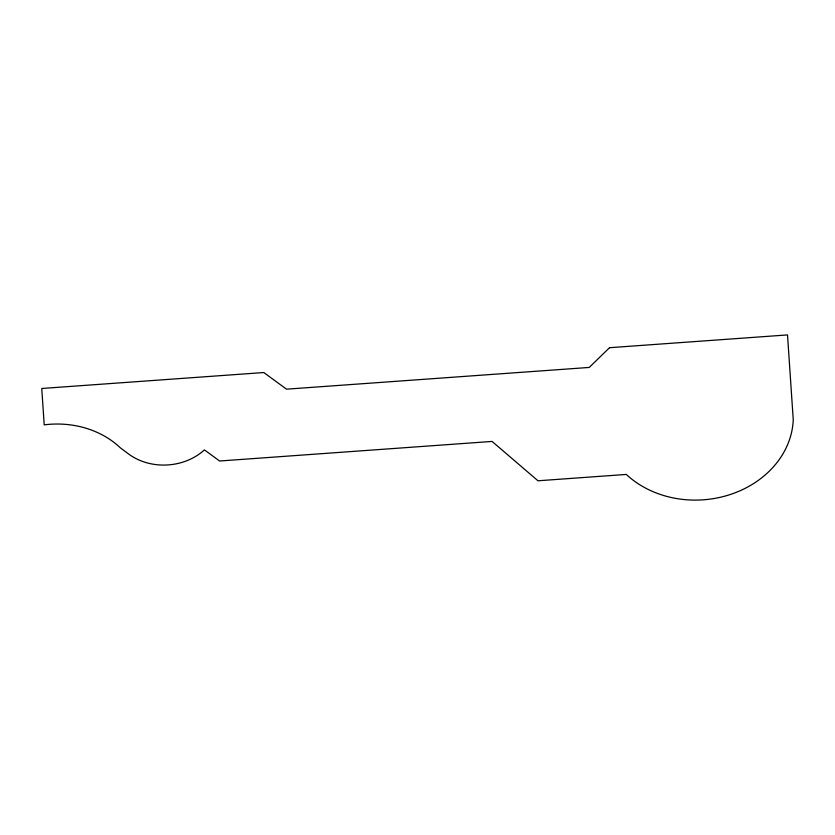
<?xml version="1.0" encoding="UTF-8"?>
<svg xmlns="http://www.w3.org/2000/svg" width="835" height="835" viewBox="0 0 835 835"><rect width="100%" height="100%" fill="white"/><g stroke="black" fill="none" stroke-linecap="round" stroke-linejoin="round"><path stroke-width="1.25" d="M609.519 347.704L589.239 367.431L286.53 389.173L263.787 372.535L41.75 388.484L44.213 424.858A86.809 73.376 -4.7 0 1 120.407 447.884L128.757 454.094A54.432 46.008 -4.7 0 0 204.429 449.908L219.595 461.003L492.076 441.433L537.98 480.783L626.302 474.437A95.555 80.776 -4.7 0 0 730.082 494.57A95.555 80.776 -4.7 0 0 793.25 419.796L787.509 334.918L609.519 347.704"/></g></svg>
